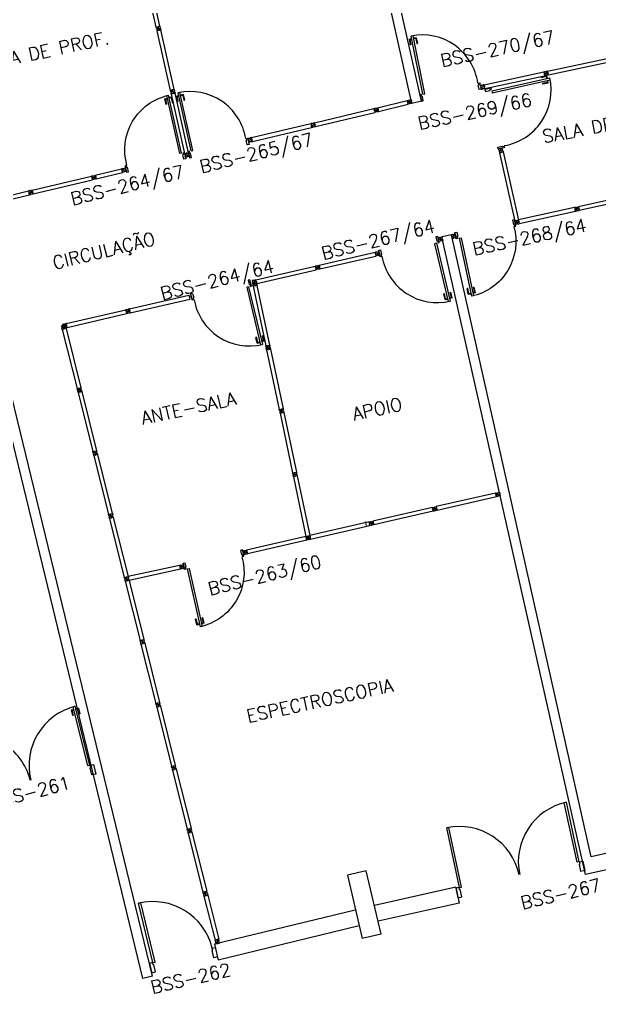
# Model space of a CAD drawing. Extents: x -152 to 150, y 325 to 437.
# Drawn here: x -98.71 to -89.76, y 400.22 to 415.23 of the extents above; entities that cross this region are included whole.
import ezdxf
from ezdxf.enums import TextEntityAlignment as Align

# ---------------------------------------------------------------- set-up
doc = ezdxf.new("R2010")
doc.units = 0
doc.header["$LTSCALE"] = 0.01
doc.header["$MEASUREMENT"] = 0
doc.header["$PDMODE"] = 98
doc.layers.get('0').update_dxf_attribs({"linetype": 'CONTINUOUS'})
doc.layers.get('DEFPOINTS').update_dxf_attribs({"linetype": 'CONTINUOUS'})
for name, color, linetype in [('ALV', 2, 'CONTINUOUS'), ('DIV', 2, 'CONTINUOUS'), ('ESQ', 1, 'CONTINUOUS'), ('ESTR', 3, 'CONTINUOUS'), ('TEXTO', 2, 'CONTINUOUS'), ('TEXTO-CENTRO-CUSTO', 2, 'CONTINUOUS'), ('TEXTO-ENDEREÇO', 2, 'CONTINUOUS')]:
    doc.layers.add(name, color=color, linetype=linetype)
doc.styles.add('1', font='romans.shx')
doc.styles.add('UNB-100', font='simplex.shx', dxfattribs={"height": 3})
doc.styles.add('UNB-100-1', font='simplex.shx', dxfattribs={"height": 0.2})
doc.dimstyles.new('1-600', dxfattribs={"dimtxt": 1.1, "dimasz": 2.5, "dimexe": 2, "dimexo": 4, "dimgap": 0.2, "dimtad": 1, "dimdec": 0, "dimzin": 4, "dimdsep": 46, "dimlunit": 6, "dimtxsty": '1', "dimblk1": 'NONE', "dimblk2": 'NONE', "dimsah": 1, "dimcen": 0, "dimclrd": 2, "dimclre": 2, "dimclrt": 2, "dimadec": 0, "dimazin": 0, "dimtfac": 1, "dimtdec": 0, "dimtmove": 2, "dimatfit": 3, "dimldrblk": 'NONE', "dimfxl": 1, "dimtolj": 1, "dimtzin": 0, "dimarcsym": 0})

# ---------------------------------------------------------------- blocks, each defined once
blk = doc.blocks.new('DIVMT-SSC')
for p, q in [((0, 0.005), (0, -0.005)), ((0, -0.005), (0, 0.005)), ((-0.03, -0.03), (-0.03, -0.97)), ((0.006, -0.03), (-0.006, -0.03)), ((-0.005, 0), (0.005, 0)), ((0.005, 0), (-0.005, 0)), ((0.006, -0.02), (0.006, -0.03)), ((0.03, -0.03), (0.03, -0.97)), ((0.03, -0.97), (-0.03, -0.97)), ((-0.006, -0.98), (-0.006, -0.97)), ((-0.006, -0.98), (0.006, -0.98)), ((0.006, -1.001), (-0.006, -1.001)), ((0.005, -0.97), (-0.005, -0.97)), ((0, -0.994), (0, -1.007)), ((0, -1.02), (0, -1.021)), ((0.006, -0.98), (0.006, -0.97))]:
    blk.add_line(p, q)
blk.add_lwpolyline([(0.006, -0.02), (-0.006, -0.02), (0.006, -0.02), (0.006, -0.03), (0.03, -0.03), (0.03, -0.008), (0.02, -0.008), (0.02, 0.008), (0.03, 0.008), (0.03, 0.03), (0.006, 0.03), (0.006, 0.02), (-0.006, 0.02), (-0.006, 0.03), (-0.03, 0.03), (-0.03, 0.008), (-0.02, 0.008), (-0.02, -0.008), (-0.03, -0.008), (-0.03, -0.03), (-0.006, -0.03), (-0.006, -0.02), (-0.006, -0.03)])
blk = doc.blocks.new('PDV2E-SSC')
at = {"layer": 'DIV'}
for p, q in [((0.034, 0.925), (0.034, 0.835)), ((0.034, 0.925), (0.074, 0.925)), ((0.044, 0.915), (0.044, 0.835)), ((0.044, 0.915), (0.074, 0.915)), ((0.076, 0.05), (0.076, 0.965)), ((0.106, 0.965), (0.076, 0.965)), ((0.106, 0.05), (0.106, 0.965)), ((0.148, 0.925), (0.108, 0.925)), ((0.138, 0.915), (0.108, 0.915)), ((0.138, 0.915), (0.138, 0.835)), ((0.148, 0.925), (0.148, 0.835)), ((0.044, 0.835), (0.034, 0.835)), ((0.138, 0.835), (0.148, 0.835)), ((0.031, 0.05), (0.031, -0.05)), ((0.051, 0.05), (0.031, 0.05)), ((0.051, 0.02), (0.051, 0.05)), ((0.051, 0.02), (0.061, 0.02)), ((0.061, -0.05), (0.061, 0.02)), ((0.076, 0.05), (0.106, 0.05)), ((0.95, 0.02), (0.94, 0.02)), ((0.94, -0.05), (0.94, 0.02)), ((0.95, 0.02), (0.95, 0.05)), ((0.95, 0.05), (0.97, 0.05)), ((0.97, 0.05), (0.97, 0.035)), ((0.97, 0.035), (0.97, -0.035)), ((0.031, -0.05), (0.061, -0.05)), ((0.97, -0.05), (0.94, -0.05)), ((0.97, -0.035), (0.97, -0.05))]:
    blk.add_line(p, q, dxfattribs=at)
at = {"layer": 'DIV', "color": 1}
blk.add_arc((0.076, 0.1), 0.865, 356.6786, 90, dxfattribs=at)
blk = doc.blocks.new('PTDP-SSC')
at = {"color": 2}
for p, q in [((0.055, 1.015), (0.09, 1.015)), ((0.055, 0.075), (0.055, 1.015)), ((0.09, 0.075), (0.09, 1.015)), ((1.91, 0.075), (1.91, 1.015)), ((1.945, 1.015), (1.91, 1.015)), ((1.945, 0.075), (1.945, 1.015)), ((0.05, 0.075), (0, 0.075)), ((0, 0.075), (0, -0.075)), ((0.05, 0.04), (0.05, 0.075)), ((0.06, 0.04), (0.05, 0.04)), ((0.055, 0.075), (0.09, 0.075)), ((0.06, -0.075), (0.06, 0.04)), ((1.945, 0.075), (1.91, 0.075)), ((1.94, -0.075), (1.94, 0.04)), ((1.94, 0.04), (1.95, 0.04)), ((1.95, 0.04), (1.95, 0.075)), ((1.95, 0.075), (2, 0.075)), ((2, 0.075), (2, -0.075)), ((0, -0.075), (0.06, -0.075)), ((2, -0.075), (1.94, -0.075))]:
    blk.add_line(p, q, dxfattribs=at)
at = {"color": 1}
for centre, start, end in [((0.055, 0.075), 0, 90), ((1.945, 0.075), 90, 180)]:
    blk.add_arc(centre, 0.94, start, end, dxfattribs=at)
blk = doc.blocks.new('A$C73356FFD')
at = {"layer": 'DIV'}
for p, q in [((0.025, 0.03), (0.035, 0.03)), ((0.035, 0.03), (0.025, 0.03)), ((0.03, 0.025), (0.03, 0.035)), ((0.03, 0.035), (0.03, 0.025))]:
    blk.add_line(p, q, dxfattribs=at)
blk.add_lwpolyline([(0.009, 0.036), (0, 0.036), (0, 0.06), (0.022, 0.06), (0.022, 0.05), (0.038, 0.05), (0.038, 0.06), (0.06, 0.06), (0.06, 0.036), (0.05, 0.036), (0.05, 0.024), (0.06, 0.024), (0.06, 0), (0.038, 0), (0.038, 0.01), (0.022, 0.01), (0.022, 0), (0, 0), (0, 0.024), (0.009, 0.024)], close=True, dxfattribs=at)
blk = doc.blocks.new('*D69')
at = {"layer": 'DEFPOINTS', "color": 0, "transparency": 16777216}
for p in [(-114.26, 419.921), (-107.85, 414.906), (-107.471, 413.455), (-114.89, 413.002), (-114.486, 411.557)]:
    blk.add_point(p, dxfattribs=at)
at = {"layer": 'TEXTO-CENTRO-CUSTO', "color": 2, "lineweight": -2, "transparency": 16777216}
for p, q in [((-108.86, 418.777), (-109.997, 423.13)), ((-115.966, 416.855), (-117.177, 421.189))]:
    blk.add_line(p, q, dxfattribs=at)
blk.add_arc((0.364, 0.48), 434.821, 104.63415, 105.60976, dxfattribs=at)
blk = doc.blocks.new('_NONE')
at = {"color": 0, "linetype": 'ByBlock'}
blk.add_circle((0, 0), 0.25, dxfattribs=at)
blk = doc.blocks.new('MTT-SSC')
for p, q in [((-0.006, 0.03), (-0.03, 0.03)), ((-0.03, 0.008), (-0.03, 0.03)), ((-0.03, 0.008), (-0.02, 0.008)), ((-0.02, -0.008), (-0.02, 0.008)), ((-0.006, 0.0205), (-0.006, 0.03)), ((0.006, 0.0205), (-0.006, 0.0205)), ((0.0051, 0), (-0.0051, 0)), ((-0.0051, 0), (0.0051, 0)), ((0, -0.0051), (0, 0.0051)), ((0, 0.0051), (0, -0.0051)), ((0.006, 0.0205), (0.006, 0.03)), ((0.006, 0.03), (0.03, 0.03)), ((0.02, -0.008), (0.02, 0.008)), ((0.03, 0.008), (0.02, 0.008)), ((0.03, 0.008), (0.03, 0.03)), ((-0.03, -0.008), (-0.02, -0.008)), ((-0.03, -0.008), (-0.03, -0.03)), ((-0.03, -0.03), (-0.006, -0.03)), ((-0.03, -0.03), (-0.009, -0.03)), ((-0.009, -0.03), (-0.027, -0.03)), ((-0.006, -0.0205), (-0.006, -0.03)), ((-0.006, -0.0205), (-0.006, -0.03)), ((0.006, -0.0205), (-0.006, -0.0205)), ((-0.006, -0.0205), (0.006, -0.0205)), ((0.006, -0.0205), (0.006, -0.03)), ((0.006, -0.0205), (0.006, -0.03)), ((0.03, -0.03), (0.006, -0.03)), ((0.03, -0.008), (0.02, -0.008)), ((0.03, -0.008), (0.03, -0.03))]:
    blk.add_line(p, q)

msp = doc.modelspace()

# ---------------------------------------------------------------- linework, layer by layer
at = {"layer": 'ALV'}
for p, q in [((-92.512, 413.973), (-93.177, 416.929)), ((-92.658, 413.94), (-93.323, 416.896)), ((-96.661, 400.489), (-100.254, 415.274)), ((-96.807, 400.453), (-100.4, 415.239)), ((-92.512, 413.973), (-92.658, 413.94)), ((-89.983, 402.052), (-92.196, 411.884)), ((-92.049, 411.916), (-92.195, 411.884)), ((-89.891, 402.328), (-92.049, 411.916)), ((-86.691, 403.049), (-89.891, 402.328)), ((-86.636, 402.805), (-89.983, 402.052)), ((-91.982, 401.858), (-93.233, 401.576)), ((-91.982, 401.858), (-91.927, 401.614)), ((-91.927, 401.614), (-93.178, 401.333)), ((-93.532, 401.506), (-95.703, 400.979)), ((-93.473, 401.263), (-95.644, 400.736)), ((-95.703, 400.979), (-95.644, 400.736)), ((-96.661, 400.489), (-96.807, 400.453))]:
    msp.add_line(p, q, dxfattribs=at)
at = {"layer": 'DIV'}
for p, q in [((-93.187, 413.872), (-92.731, 413.985)), ((-93.173, 413.814), (-92.717, 413.927)), ((-92.731, 413.985), (-92.717, 413.927)), ((-92.716, 413.964), (-92.725, 413.962)), ((-92.725, 413.961), (-92.722, 413.951)), ((-92.713, 413.953), (-92.722, 413.95)), ((-92.713, 413.953), (-92.716, 413.964)), ((-92.701, 413.962), (-92.687, 413.965)), ((-92.695, 413.969), (-92.692, 413.957)), ((-92.675, 413.968), (-92.674, 413.968)), ((-93.224, 413.864), (-93.245, 413.858)), ((-93.239, 413.835), (-93.245, 413.858)), ((-93.23, 413.837), (-93.239, 413.835)), ((-93.227, 413.826), (-93.237, 413.823)), ((-93.237, 413.823), (-93.231, 413.8)), ((-93.21, 413.805), (-93.231, 413.8)), ((-93.23, 413.837), (-93.227, 413.826)), ((-93.224, 413.864), (-93.221, 413.854)), ((-93.206, 413.857), (-93.221, 413.854)), ((-93.204, 413.837), (-93.214, 413.835)), ((-93.214, 413.835), (-93.204, 413.837)), ((-93.196, 413.819), (-93.212, 413.815)), ((-93.21, 413.805), (-93.212, 413.815)), ((-93.21, 413.841), (-93.208, 413.831)), ((-93.208, 413.831), (-93.21, 413.841)), ((-93.208, 413.867), (-93.187, 413.872)), ((-93.208, 413.867), (-93.206, 413.857)), ((-93.194, 413.809), (-93.196, 413.819)), ((-93.194, 413.809), (-93.173, 413.814)), ((-93.19, 413.847), (-93.181, 413.849)), ((-93.19, 413.847), (-93.181, 413.849)), ((-93.19, 413.847), (-93.187, 413.835)), ((-93.187, 413.835), (-93.19, 413.847)), ((-93.187, 413.872), (-93.181, 413.849)), ((-93.187, 413.872), (-93.173, 413.814)), ((-93.187, 413.835), (-93.178, 413.837)), ((-93.187, 413.835), (-93.178, 413.837)), ((-93.181, 413.848), (-93.178, 413.838)), ((-93.173, 413.814), (-93.178, 413.837)), ((-93.178, 413.834), (-93.173, 413.817)), ((-93.173, 413.814), (-93.178, 413.834)), ((-96.131, 413.161), (-96.131, 413.162)), ((-91.299, 413.244), (-91.322, 413.238)), ((-91.318, 413.217), (-91.322, 413.238)), ((-91.318, 413.217), (-91.308, 413.219)), ((-91.314, 413.201), (-91.304, 413.203)), ((-91.314, 413.201), (-91.309, 413.18)), ((-91.309, 413.18), (-91.251, 413.193)), ((-91.309, 413.18), (-91.286, 413.185)), ((-91.309, 413.18), (-91.072, 412.125)), ((-91.304, 413.203), (-91.308, 413.219)), ((-91.297, 413.234), (-91.299, 413.244)), ((-91.297, 413.234), (-91.285, 413.237)), ((-91.292, 413.215), (-91.282, 413.217)), ((-91.282, 413.217), (-91.292, 413.215)), ((-91.285, 413.211), (-91.288, 413.221)), ((-91.288, 413.221), (-91.285, 413.211)), ((-91.288, 413.194), (-91.276, 413.197)), ((-91.276, 413.197), (-91.288, 413.194)), ((-91.288, 413.194), (-91.286, 413.185)), ((-91.288, 413.194), (-91.286, 413.185)), ((-91.287, 413.246), (-91.264, 413.252)), ((-91.285, 413.237), (-91.287, 413.246)), ((-91.285, 413.185), (-91.275, 413.188)), ((-91.276, 413.197), (-91.274, 413.188)), ((-91.276, 413.197), (-91.274, 413.188)), ((-91.251, 413.193), (-91.274, 413.188)), ((-91.251, 413.193), (-91.271, 413.188)), ((-91.271, 413.188), (-91.254, 413.192)), ((-91.259, 413.23), (-91.269, 413.228)), ((-91.265, 413.212), (-91.269, 413.228)), ((-91.256, 413.214), (-91.265, 413.212)), ((-91.259, 413.23), (-91.264, 413.252)), ((-91.256, 413.214), (-91.251, 413.193)), ((-91.251, 413.193), (-91.013, 412.138)), ((-96.12, 413.144), (-96.133, 413.141)), ((-96.125, 413.136), (-96.128, 413.149)), ((-96.128, 413.121), (-96.116, 413.123)), ((-96.128, 413.121), (-96.126, 413.111)), ((-96.116, 413.123), (-96.114, 413.114)), ((-97.541, 412.833), (-97.135, 412.933)), ((-97.527, 412.775), (-97.121, 412.875)), ((-97.135, 412.933), (-97.121, 412.875)), ((-97.12, 412.912), (-97.13, 412.91)), ((-97.129, 412.909), (-97.127, 412.899)), ((-97.118, 412.9), (-97.127, 412.898)), ((-97.118, 412.9), (-97.12, 412.912)), ((-97.105, 412.909), (-97.092, 412.913)), ((-97.1, 412.917), (-97.097, 412.905)), ((-97.08, 412.915), (-97.079, 412.916)), ((-97.578, 412.825), (-97.599, 412.82)), ((-97.594, 412.796), (-97.599, 412.82)), ((-97.584, 412.798), (-97.594, 412.796)), ((-97.582, 412.787), (-97.591, 412.784)), ((-97.591, 412.784), (-97.585, 412.761)), ((-97.564, 412.766), (-97.585, 412.761)), ((-97.584, 412.798), (-97.582, 412.787)), ((-97.578, 412.825), (-97.575, 412.815)), ((-97.56, 412.819), (-97.575, 412.815)), ((-97.568, 412.796), (-97.558, 412.798)), ((-97.558, 412.798), (-97.568, 412.796)), ((-97.551, 412.78), (-97.566, 412.776)), ((-97.564, 412.766), (-97.566, 412.776)), ((-97.562, 412.792), (-97.564, 412.802)), ((-97.564, 412.802), (-97.562, 412.792)), ((-97.562, 412.828), (-97.541, 412.833)), ((-97.562, 412.828), (-97.56, 412.819)), ((-97.548, 412.77), (-97.551, 412.78)), ((-97.548, 412.77), (-97.527, 412.775)), ((-97.544, 412.808), (-97.535, 412.81)), ((-97.544, 412.808), (-97.535, 412.81)), ((-97.542, 412.796), (-97.544, 412.808)), ((-97.544, 412.808), (-97.542, 412.796)), ((-97.542, 412.796), (-97.532, 412.798)), ((-97.542, 412.796), (-97.532, 412.798)), ((-97.541, 412.833), (-97.527, 412.775)), ((-97.541, 412.833), (-97.535, 412.81)), ((-97.535, 412.809), (-97.533, 412.799)), ((-97.527, 412.775), (-97.532, 412.798)), ((-97.527, 412.775), (-97.532, 412.795)), ((-97.532, 412.795), (-97.528, 412.778)), ((-90.148, 412.333), (-91.014, 412.143)), ((-90.135, 412.275), (-91.002, 412.084)), ((-90.126, 412.338), (-90.148, 412.333)), ((-90.148, 412.333), (-90.143, 412.31)), ((-90.148, 412.333), (-90.135, 412.275)), ((-90.133, 412.312), (-90.143, 412.31)), ((-90.133, 412.312), (-90.143, 412.31)), ((-90.142, 412.309), (-90.14, 412.299)), ((-90.131, 412.3), (-90.14, 412.298)), ((-90.131, 412.3), (-90.14, 412.298)), ((-90.135, 412.275), (-90.14, 412.298)), ((-90.139, 412.295), (-90.136, 412.278)), ((-90.135, 412.275), (-90.139, 412.295)), ((-90.113, 412.28), (-90.135, 412.275)), ((-90.133, 412.312), (-90.131, 412.3)), ((-90.131, 412.3), (-90.133, 412.312)), ((-90.126, 412.338), (-90.124, 412.328)), ((-90.124, 412.328), (-90.109, 412.332)), ((-90.117, 412.309), (-90.107, 412.312)), ((-90.107, 412.312), (-90.117, 412.309)), ((-90.116, 412.289), (-90.1, 412.293)), ((-90.113, 412.28), (-90.116, 412.289)), ((-90.113, 412.316), (-90.111, 412.306)), ((-90.111, 412.306), (-90.113, 412.316)), ((-90.111, 412.342), (-90.089, 412.346)), ((-90.111, 412.342), (-90.109, 412.332)), ((-90.098, 412.283), (-90.1, 412.293)), ((-90.098, 412.283), (-90.076, 412.288)), ((-90.093, 412.321), (-90.084, 412.323)), ((-90.093, 412.321), (-90.091, 412.309)), ((-90.091, 412.309), (-90.081, 412.311)), ((-90.084, 412.323), (-90.089, 412.346)), ((-90.081, 412.311), (-90.076, 412.288)), ((-91.052, 412.135), (-91.073, 412.13)), ((-91.073, 412.13), (-91.068, 412.107)), ((-91.073, 412.13), (-91.06, 412.072)), ((-91.059, 412.109), (-91.068, 412.107)), ((-91.059, 412.109), (-91.068, 412.107)), ((-91.068, 412.106), (-91.066, 412.096)), ((-91.059, 412.109), (-91.056, 412.097)), ((-91.056, 412.097), (-91.059, 412.109)), ((-91.052, 412.135), (-91.049, 412.125)), ((-91.049, 412.125), (-91.034, 412.129)), ((-91.031, 412.109), (-91.044, 412.106)), ((-91.042, 412.106), (-91.032, 412.108)), ((-91.032, 412.108), (-91.042, 412.106)), ((-91.039, 412.113), (-91.037, 412.101)), ((-91.038, 412.112), (-91.036, 412.102)), ((-91.036, 412.102), (-91.038, 412.112)), ((-91.036, 412.138), (-91.014, 412.143)), ((-91.036, 412.138), (-91.034, 412.129)), ((-91.019, 412.118), (-91.009, 412.12)), ((-91.019, 412.118), (-91.009, 412.12)), ((-91.016, 412.106), (-91.019, 412.118)), ((-91.019, 412.118), (-91.016, 412.106)), ((-91.016, 412.106), (-91.007, 412.108)), ((-91.016, 412.106), (-91.007, 412.108)), ((-91.014, 412.143), (-91.002, 412.084)), ((-91.009, 412.12), (-91.014, 412.143)), ((-91.009, 412.119), (-91.007, 412.109)), ((-91.007, 412.108), (-91.002, 412.084)), ((-91.056, 412.097), (-91.065, 412.095)), ((-91.056, 412.097), (-91.065, 412.095)), ((-91.06, 412.072), (-91.065, 412.095)), ((-91.065, 412.092), (-91.061, 412.074)), ((-91.06, 412.072), (-91.065, 412.092)), ((-91.039, 412.076), (-91.06, 412.072)), ((-91.056, 412.103), (-91.058, 412.103)), ((-91.041, 412.086), (-91.025, 412.089)), ((-91.039, 412.076), (-91.041, 412.086)), ((-91.023, 412.08), (-91.025, 412.089)), ((-91.023, 412.08), (-91.002, 412.084)), ((-92.254, 411.871), (-92.241, 411.812)), ((-92.24, 411.849), (-92.249, 411.847)), ((-92.249, 411.846), (-92.246, 411.836)), ((-92.237, 411.838), (-92.246, 411.835)), ((-92.237, 411.838), (-92.24, 411.849)), ((-92.224, 411.847), (-92.211, 411.85)), ((-92.219, 411.854), (-92.216, 411.842)), ((-92.199, 411.852), (-92.198, 411.853)), ((-92.032, 411.89), (-92.033, 411.89)), ((-92.007, 411.896), (-92.02, 411.893)), ((-92.015, 411.9), (-92.012, 411.888)), ((-91.994, 411.905), (-91.985, 411.907)), ((-91.991, 411.893), (-91.994, 411.905)), ((-91.991, 411.893), (-91.982, 411.895)), ((-91.99, 411.93), (-91.977, 411.871)), ((-91.985, 411.906), (-91.982, 411.896)), ((-93.19, 411.654), (-93.168, 411.659)), ((-93.168, 411.659), (-93.163, 411.635)), ((-93.168, 411.659), (-93.155, 411.6)), ((-94.091, 411.446), (-93.227, 411.645)), ((-94.078, 411.387), (-93.213, 411.587)), ((-93.205, 411.65), (-93.227, 411.645)), ((-93.227, 411.645), (-93.213, 411.587)), ((-93.221, 411.622), (-93.227, 411.645)), ((-93.212, 411.624), (-93.221, 411.622)), ((-93.212, 411.624), (-93.221, 411.622)), ((-93.221, 411.621), (-93.219, 411.611)), ((-93.209, 411.612), (-93.219, 411.61)), ((-93.209, 411.612), (-93.219, 411.61)), ((-93.219, 411.61), (-93.213, 411.587)), ((-93.192, 411.592), (-93.213, 411.587)), ((-93.209, 411.612), (-93.212, 411.624)), ((-93.212, 411.624), (-93.209, 411.612)), ((-93.205, 411.65), (-93.203, 411.64)), ((-93.188, 411.644), (-93.203, 411.64)), ((-93.197, 411.621), (-93.184, 411.624)), ((-93.186, 411.624), (-93.196, 411.621)), ((-93.196, 411.621), (-93.186, 411.624)), ((-93.179, 411.605), (-93.194, 411.601)), ((-93.192, 411.592), (-93.194, 411.601)), ((-93.192, 411.629), (-93.189, 411.617)), ((-93.192, 411.628), (-93.19, 411.618)), ((-93.19, 411.618), (-93.192, 411.628)), ((-93.19, 411.654), (-93.188, 411.644)), ((-93.176, 411.595), (-93.179, 411.605)), ((-93.176, 411.595), (-93.155, 411.6)), ((-93.172, 411.633), (-93.163, 411.635)), ((-93.172, 411.633), (-93.163, 411.635)), ((-93.172, 411.633), (-93.17, 411.621)), ((-93.17, 411.621), (-93.172, 411.633)), ((-93.172, 411.627), (-93.171, 411.627)), ((-93.17, 411.621), (-93.16, 411.623)), ((-93.17, 411.621), (-93.16, 411.623)), ((-93.163, 411.634), (-93.161, 411.624)), ((-93.155, 411.6), (-93.16, 411.623)), ((-93.16, 411.621), (-93.156, 411.603)), ((-93.155, 411.6), (-93.16, 411.621)), ((-94.129, 411.437), (-94.15, 411.432)), ((-94.145, 411.409), (-94.15, 411.432)), ((-94.135, 411.411), (-94.145, 411.409)), ((-94.133, 411.399), (-94.142, 411.397)), ((-94.142, 411.397), (-94.136, 411.374)), ((-94.115, 411.379), (-94.136, 411.374)), ((-94.135, 411.411), (-94.133, 411.399)), ((-94.129, 411.437), (-94.126, 411.428)), ((-94.111, 411.431), (-94.126, 411.428)), ((-94.109, 411.411), (-94.119, 411.409)), ((-94.119, 411.409), (-94.109, 411.411)), ((-94.102, 411.392), (-94.117, 411.389)), ((-94.115, 411.379), (-94.117, 411.389)), ((-94.115, 411.415), (-94.113, 411.405)), ((-94.113, 411.405), (-94.115, 411.415)), ((-94.113, 411.441), (-94.091, 411.446)), ((-94.113, 411.441), (-94.111, 411.431)), ((-94.099, 411.382), (-94.102, 411.392)), ((-94.099, 411.382), (-94.078, 411.387)), ((-94.095, 411.42), (-94.086, 411.422)), ((-94.095, 411.42), (-94.086, 411.422)), ((-94.095, 411.42), (-94.093, 411.409)), ((-94.093, 411.409), (-94.095, 411.42)), ((-94.093, 411.409), (-94.083, 411.411)), ((-94.093, 411.409), (-94.083, 411.411)), ((-94.091, 411.446), (-94.086, 411.422)), ((-94.091, 411.446), (-94.078, 411.387)), ((-94.086, 411.422), (-94.084, 411.412)), ((-94.078, 411.387), (-94.083, 411.411)), ((-94.083, 411.408), (-94.079, 411.39)), ((-94.078, 411.387), (-94.083, 411.408)), ((-98.047, 410.533), (-98.034, 410.474)), ((-98.033, 410.512), (-98.042, 410.509)), ((-98.042, 410.508), (-98.04, 410.499)), ((-98.03, 410.5), (-98.039, 410.498)), ((-98.03, 410.5), (-98.033, 410.512)), ((-98.018, 410.509), (-98.004, 410.512)), ((-98.012, 410.517), (-98.009, 410.504)), ((-97.992, 410.515), (-97.991, 410.515)), ((-93.371, 407.466), (-93.376, 407.49)), ((-93.361, 407.468), (-93.371, 407.466)), ((-93.368, 407.455), (-93.362, 407.431)), ((-95.246, 407.046), (-95.267, 407.041)), ((-95.267, 407.041), (-95.262, 407.018)), ((-95.267, 407.041), (-95.254, 406.983)), ((-95.253, 407.02), (-95.262, 407.018)), ((-95.253, 407.02), (-95.262, 407.018)), ((-95.262, 407.017), (-95.26, 407.007)), ((-95.25, 407.008), (-95.259, 407.006)), ((-95.25, 407.008), (-95.259, 407.006)), ((-95.254, 406.983), (-95.259, 407.006)), ((-95.259, 407.003), (-95.255, 406.986)), ((-95.254, 406.983), (-95.259, 407.003)), ((-95.253, 407.02), (-95.25, 407.008)), ((-95.25, 407.008), (-95.253, 407.02)), ((-95.246, 407.046), (-95.244, 407.036)), ((-95.244, 407.036), (-95.228, 407.04)), ((-95.235, 406.997), (-95.219, 407.001)), ((-95.23, 407.05), (-95.209, 407.055)), ((-95.23, 407.05), (-95.228, 407.04)), ((-95.217, 406.991), (-95.219, 407.001)), ((-95.213, 407.029), (-95.203, 407.031)), ((-95.213, 407.029), (-95.203, 407.031)), ((-95.21, 407.017), (-95.213, 407.029)), ((-95.213, 407.029), (-95.21, 407.017)), ((-95.21, 407.017), (-95.201, 407.019)), ((-95.21, 407.017), (-95.201, 407.019)), ((-95.209, 407.055), (-95.195, 406.996)), ((-95.203, 407.031), (-95.209, 407.055)), ((-95.203, 407.03), (-95.201, 407.02)), ((-95.201, 407.019), (-95.195, 406.996)), ((-95.232, 406.988), (-95.254, 406.983)), ((-95.232, 406.988), (-95.235, 406.997)), ((-95.217, 406.991), (-95.195, 406.996)), ((-96.241, 406.819), (-97.036, 406.647)), ((-96.227, 406.761), (-97.021, 406.588)), ((-96.22, 406.824), (-96.241, 406.819)), ((-96.241, 406.819), (-96.236, 406.796)), ((-96.227, 406.798), (-96.236, 406.796)), ((-96.227, 406.798), (-96.236, 406.796)), ((-96.224, 406.786), (-96.233, 406.784)), ((-96.224, 406.786), (-96.233, 406.784)), ((-96.228, 406.761), (-96.233, 406.784)), ((-96.233, 406.781), (-96.229, 406.764)), ((-96.206, 406.766), (-96.228, 406.761)), ((-96.227, 406.798), (-96.224, 406.786)), ((-96.224, 406.786), (-96.227, 406.798)), ((-96.224, 406.792), (-96.226, 406.792)), ((-96.22, 406.824), (-96.218, 406.815)), ((-96.218, 406.815), (-96.202, 406.818)), ((-96.199, 406.798), (-96.212, 406.795)), ((-96.21, 406.796), (-96.2, 406.798)), ((-96.2, 406.798), (-96.21, 406.796)), ((-96.209, 406.776), (-96.193, 406.779)), ((-96.206, 406.766), (-96.209, 406.776)), ((-96.207, 406.803), (-96.205, 406.791)), ((-96.206, 406.802), (-96.204, 406.792)), ((-96.204, 406.792), (-96.206, 406.802)), ((-96.204, 406.828), (-96.183, 406.833)), ((-96.204, 406.828), (-96.202, 406.818)), ((-96.191, 406.769), (-96.193, 406.779)), ((-96.191, 406.769), (-96.169, 406.774)), ((-96.187, 406.807), (-96.177, 406.809)), ((-96.187, 406.807), (-96.177, 406.809)), ((-96.184, 406.796), (-96.187, 406.807)), ((-96.187, 406.807), (-96.184, 406.796)), ((-96.184, 406.796), (-96.175, 406.798)), ((-96.184, 406.796), (-96.175, 406.798)), ((-96.183, 406.833), (-96.169, 406.774)), ((-96.177, 406.809), (-96.183, 406.833)), ((-96.177, 406.808), (-96.175, 406.799)), ((-96.175, 406.798), (-96.169, 406.774)), ((-95.857, 401.787), (-95.88, 401.782)), ((-95.875, 401.76), (-95.88, 401.782)), ((-95.875, 401.76), (-95.865, 401.763)), ((-95.871, 401.745), (-95.861, 401.747)), ((-95.861, 401.747), (-95.865, 401.763)), ((-95.855, 401.778), (-95.857, 401.787)), ((-95.855, 401.778), (-95.843, 401.781)), ((-95.839, 401.761), (-95.849, 401.758)), ((-95.849, 401.758), (-95.839, 401.761)), ((-95.845, 401.79), (-95.822, 401.796)), ((-95.843, 401.781), (-95.845, 401.79)), ((-95.845, 401.765), (-95.843, 401.755)), ((-95.843, 401.755), (-95.845, 401.765)), ((-95.817, 401.775), (-95.827, 401.772)), ((-95.823, 401.757), (-95.827, 401.772)), ((-95.813, 401.759), (-95.823, 401.757)), ((-95.817, 401.775), (-95.822, 401.796)), ((-95.813, 401.759), (-95.808, 401.738)), ((-95.871, 401.745), (-95.866, 401.723)), ((-95.866, 401.723), (-95.808, 401.738)), ((-95.866, 401.723), (-95.843, 401.729)), ((-95.866, 401.723), (-95.694, 401.042)), ((-95.833, 401.741), (-95.845, 401.738)), ((-95.845, 401.738), (-95.833, 401.741)), ((-95.845, 401.738), (-95.843, 401.729)), ((-95.845, 401.738), (-95.843, 401.729)), ((-95.842, 401.729), (-95.832, 401.732)), ((-95.833, 401.741), (-95.831, 401.732)), ((-95.833, 401.741), (-95.831, 401.732)), ((-95.808, 401.738), (-95.831, 401.732)), ((-95.808, 401.738), (-95.828, 401.733)), ((-95.828, 401.733), (-95.811, 401.737)), ((-95.808, 401.738), (-95.636, 401.057)), ((-95.694, 401.042), (-95.636, 401.057)), ((-95.67, 401.048), (-95.66, 401.051)), ((-95.668, 401.039), (-95.67, 401.048)), ((-95.657, 401.042), (-95.668, 401.039)), ((-95.663, 401.018), (-95.651, 401.021)), ((-95.657, 401.042), (-95.659, 401.051)), ((-95.659, 401.026), (-95.656, 401.013)), ((-95.653, 401.001), (-95.652, 401))]:
    msp.add_line(p, q, dxfattribs=at)
at = {"layer": 'ESQ'}
for p, q in [((-97.913, 404.59), (-97.874, 404.6)), ((-97.801, 404.618), (-97.84, 404.608)), ((-97.808, 404.606), (-97.837, 404.599)), ((-97.808, 404.606), (-97.789, 404.529)), ((-97.801, 404.618), (-97.779, 404.531)), ((-97.913, 404.59), (-97.891, 404.503)), ((-97.901, 404.583), (-97.871, 404.591)), ((-97.901, 404.583), (-97.881, 404.506)), ((-97.881, 404.506), (-97.89, 404.503)), ((-97.789, 404.529), (-97.779, 404.531)), ((-96.875, 401.61), (-96.841, 401.618)), ((-96.653, 400.697), (-96.875, 401.61)), ((-96.619, 400.705), (-96.841, 401.618)), ((-95.741, 400.882), (-95.731, 400.885)), ((-95.714, 400.77), (-95.741, 400.882)), ((-95.74, 400.919), (-95.691, 400.93)), ((-95.731, 400.885), (-95.74, 400.919)), ((-95.691, 400.93), (-95.656, 400.785)), ((-96.658, 400.696), (-96.707, 400.684)), ((-96.65, 400.661), (-96.658, 400.696)), ((-96.653, 400.697), (-96.619, 400.705)), ((-95.656, 400.785), (-95.714, 400.77)), ((-96.707, 400.684), (-96.671, 400.538)), ((-96.671, 400.538), (-96.613, 400.552)), ((-96.64, 400.664), (-96.65, 400.661)), ((-96.613, 400.552), (-96.64, 400.664))]:
    msp.add_line(p, q, dxfattribs=at)
msp.add_arc((-96.653, 400.697), 0.94, 13.6525, 103.6525, dxfattribs=at)
at = {"layer": 'ESTR'}
for p, q in [((-93.362, 402.111), (-93.654, 402.043)), ((-93.134, 401.137), (-93.362, 402.111)), ((-93.654, 402.043), (-93.426, 401.069)), ((-93.134, 401.137), (-93.426, 401.069))]:
    msp.add_line(p, q, dxfattribs=at)

# ---------------------------------------------------------------- block references
at = {"layer": 'DIV', "xscale": -1}
for name, p, rotation in [('DIVMT-SSC', (-96.566, 415.093), 192.6832999999904), ('DIVMT-SSC', (-96.346, 414.118), 192.6832999999904), ('PDV2E-SSC', (-96.125, 413.142), 12.68329999927921), ('DIVMT-SSC', (-96.126, 413.142), 192.6832999999904), ('DIVMT-SSC', (-89.135, 412.525), 282.3694533981822), ('PDV2E-SSC', (-92.014, 411.895), 191.9791184079118), ('A$C73356FFD', (-91.977, 411.871), 12.99378390058387), ('DIVMT-SSC', (-95.083, 411.157), 11.92282656337199), ('DIVMT-SSC', (-98.028, 410.491), 14.04416598656489), ('MTT-SSC', (-94.876, 410.177), 280.8326504641676), ('DIVMT-SSC', (-94.875, 410.177), 11.92282656337199), ('MTT-SSC', (-97.785, 409.52), 282.9539898873621), ('DIVMT-SSC', (-97.785, 409.52), 14.04416598656489), ('DIVMT-SSC', (-94.669, 409.2), 11.92282656337199), ('DIVMT-SSC', (-97.543, 408.55), 14.04416598656489), ('DIVMT-SSC', (-94.463, 408.221), 11.92282656337199), ('DIVMT-SSC', (-91.332, 407.911), 282.8775435544178), ('DIVMT-SSC', (-97.3, 407.58), 14.04416598656489), ('DIVMT-SSC', (-92.307, 407.688), 282.8775435544178), ('DIVMT-SSC', (-93.282, 407.465), 282.8775435544178), ('DIVMT-SSC', (-94.257, 407.242), 282.8775435544178), ('PDV2E-SSC', (-96.207, 406.798), 192.4872085641489), ('DIVMT-SSC', (-97.057, 406.61), 14.04416598656489), ('DIVMT-SSC', (-96.815, 405.64), 14.04416598656489), ('DIVMT-SSC', (-96.572, 404.67), 14.04416598656489), ('DIVMT-SSC', (-96.329, 403.7), 14.04416598656489), ('DIVMT-SSC', (-96.087, 402.73), 14.04416598656489), ('A$C73356FFD', (-95.637, 401.056), 103.367510532692)]:
    msp.add_blockref(name, p, dxfattribs=dict(at, rotation=rotation))
at = {"layer": 'DIV'}
for name, p, rotation in [('PDV2E-SSC', (-92.552, 414.016), 11.43463093138657), ('DIVMT-SSC', (-90.589, 414.401), 102.0589614329302), ('DIVMT-SSC', (-91.567, 414.192), 102.0589614329302), ('PDV2E-SSC', (-91.49, 414.195), 282.6832959676153), ('PDV2E-SSC', (-96.127, 413.142), 12.68330000074809), ('A$C73356FFD', (-92.717, 413.927), 12.68329999989019), ('DIVMT-SSC', (-94.182, 413.606), 103.307630502291), ('DIVMT-SSC', (-95.155, 413.376), 103.307630502291), ('A$C73356FFD', (-97.121, 412.875), 12.68329999994353), ('DIVMT-SSC', (-98.536, 412.567), 103.307630502291), ('DIVMT-SSC', (-99.509, 412.337), 103.307630502291), ('PDV2E-SSC', (-92.217, 411.849), 193.3874735273212), ('A$C73356FFD', (-92.241, 411.812), 12.37280803465024), ('DIVMT-SSC', (-95.088, 411.185), 102.9971385370501), ('PDV2E-SSC', (-95.114, 411.18), 193.3874735273212), ('DIVMT-SSC', (-97.037, 410.735), 102.9971385370501), ('DIVMT-SSC', (-98.011, 410.51), 102.9971385370501)]:
    msp.add_blockref(name, p, dxfattribs=dict(at, rotation=rotation))
at = {"layer": 'ESQ'}
for p, rotation in [((-99.494, 403.196), 13.88841403943317), ((-91.963, 401.769), 12.08645684738644)]:
    msp.add_blockref('PTDP-SSC', p, dxfattribs=dict(at, rotation=rotation))

# ---------------------------------------------------------------- texts
at = {"layer": 'TEXTO', "style": 'UNB-100'}
for s, rotation, p in [('SALA DE PROF.', 12.037, (-99.299, 414.434)), ('SALA DE PROF.', 10.7671, (-90.625, 413.326)), ('CIRCULAÇÃO', 13.7926, (-98.172, 411.378)), ('ANTE-SALA', 12.1292, (-96.811, 408.988)), ('APOIO', 12.1292, (-93.553, 409.05)), ('ESPECTROSCOPIA', 12.1292, (-95.187, 404.394))]:
    msp.add_text(s, height=0.2, rotation=rotation, dxfattribs=at).set_placement(p)
at = {"layer": 'TEXTO-ENDEREÇO', "style": 'UNB-100-1'}
for s, rotation, p in [('BSS-270/67', 12.1793, (-91.32, 414.683)), ('BSS-269/66', 12.1793, (-91.667, 413.717)), ('BSS-265/67', 14.0926, (-95.036, 413.078)), ('BSS-264/67', 14.0926, (-97.024, 412.583)), ('BSS-267/64', 14.0926, (-93.156, 411.742)), ('BSS-268/64', 12.1793, (-90.826, 411.781)), ('BSS-264/64', 14.0926, (-95.639, 411.123)), ('BSS-263/60', 14.0926, (-94.905, 406.57)), ('BSS-261', 14.7406, (-98.519, 403.223)), ('BSS-267', 13.2989, (-90.341, 401.658)), ('BSS-262', 13.1677, (-96.048, 400.356))]:
    msp.add_text(s, height=0.2, rotation=rotation, dxfattribs=at).set_placement(p, align=Align.CENTER)

# ---------------------------------------------------------------- dimensions: what is measured, and where the dimension line sits
at = {"layer": 'TEXTO-CENTRO-CUSTO'}
dim = msp.add_angular_dim_2l(base=(-114.26, 419.921), line1=((-114.89, 413.002), (-114.486, 411.557)), line2=((-107.85, 414.906), (-107.471, 413.455)), text=' ', dimstyle='1-600', override={"dimazin": 1}, dxfattribs=at)
dim.commit()
dim.dimension.update_dxf_attribs({"geometry": '*D69', "text_midpoint": (-0.757, 435.187)})

doc.saveas('drawing.dxf')
